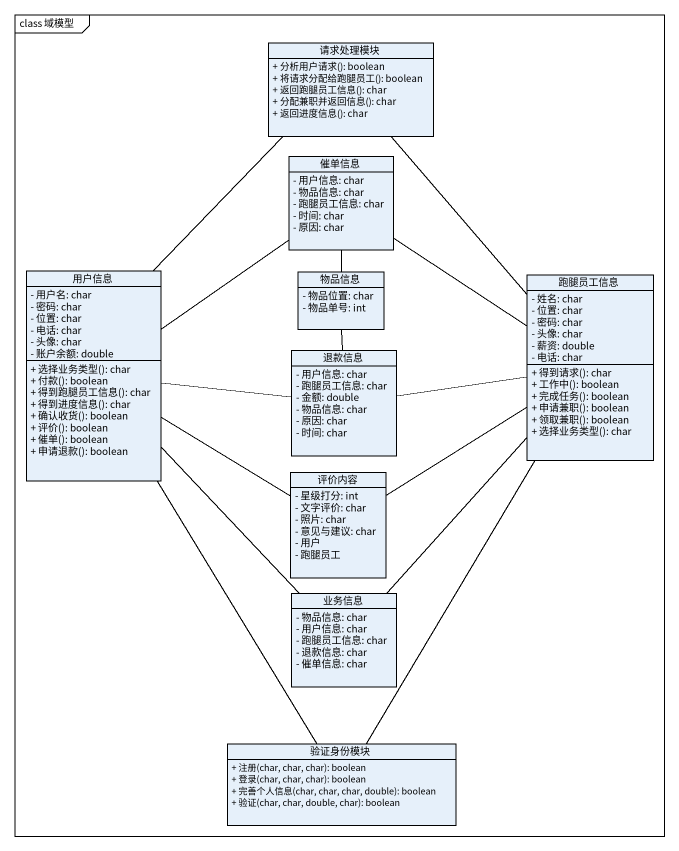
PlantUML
@startuml
mainframe class 域模型
hide circle
hide empty members
skinparam classAttributeIconSize 0
class 请求处理模块 {
  + 分析用户请求(): boolean
  + 将请求分配给跑腿员工(): boolean
  + 返回跑腿员工信息(): char
  + 分配兼职并返回信息(): char
  + 返回进度信息(): char
}
class 催单信息 {
  - 用户信息: char
  - 物品信息: char
  - 跑腿员工信息: char
  - 时间: char
  - 原因: char
}
class 用户信息 {
  - 用户名: char
  - 密码: char
  - 位置: char
  - 电话: char
  - 头像: char
  - 账户余额: double
  + 选择业务类型(): char
  + 付款(): boolean
  + 得到跑腿员工信息(): char
  + 得到进度信息(): char
  + 确认收货(): boolean
  + 评价(): boolean
  + 催单(): boolean
  + 申请退款(): boolean
}
class 物品信息 {
  - 物品位置: char
  - 物品单号: int
}
class 跑腿员工信息 {
  - 姓名: char
  - 位置: char
  - 密码: char
  - 头像: char
  - 薪资: double
  - 电话: char
  + 得到请求(): char
  + 工作中(): boolean
  + 完成任务(): boolean
  + 申请兼职(): boolean
  + 领取兼职(): boolean
  + 选择业务类型(): char
}
class 退款信息 {
  - 用户信息: char
  - 跑腿员工信息: char
  - 金额: double
  - 物品信息: char
  - 原因: char
  - 时间: char
}
class 评价内容 {
  - 星级打分: int
  - 文字评价: char
  - 照片: char
  - 意见与建议: char
  - 用户
  - 跑腿员工
}
class 业务信息 {
  - 物品信息: char
  - 用户信息: char
  - 跑腿员工信息: char
  - 退款信息: char
  - 催单信息: char
}
class 验证身份模块 {
  + 注册(char, char, char): boolean
  + 登录(char, char, char): boolean
  + 完善个人信息(char, char, char, double): boolean
  + 验证(char, char, double, char): boolean
}
请求处理模块 -- 跑腿员工信息
催单信息 -- 用户信息
催单信息 -- 物品信息
催单信息 -- 跑腿员工信息
用户信息 -up- 请求处理模块
用户信息 -- 评价内容
用户信息 -- 业务信息
用户信息 -- 验证身份模块
跑腿员工信息 -- 业务信息
跑腿员工信息 -- 验证身份模块
退款信息 -left- 用户信息
退款信息 -up- 物品信息
退款信息 -right- 跑腿员工信息
评价内容 -up- 跑腿员工信息
@enduml
